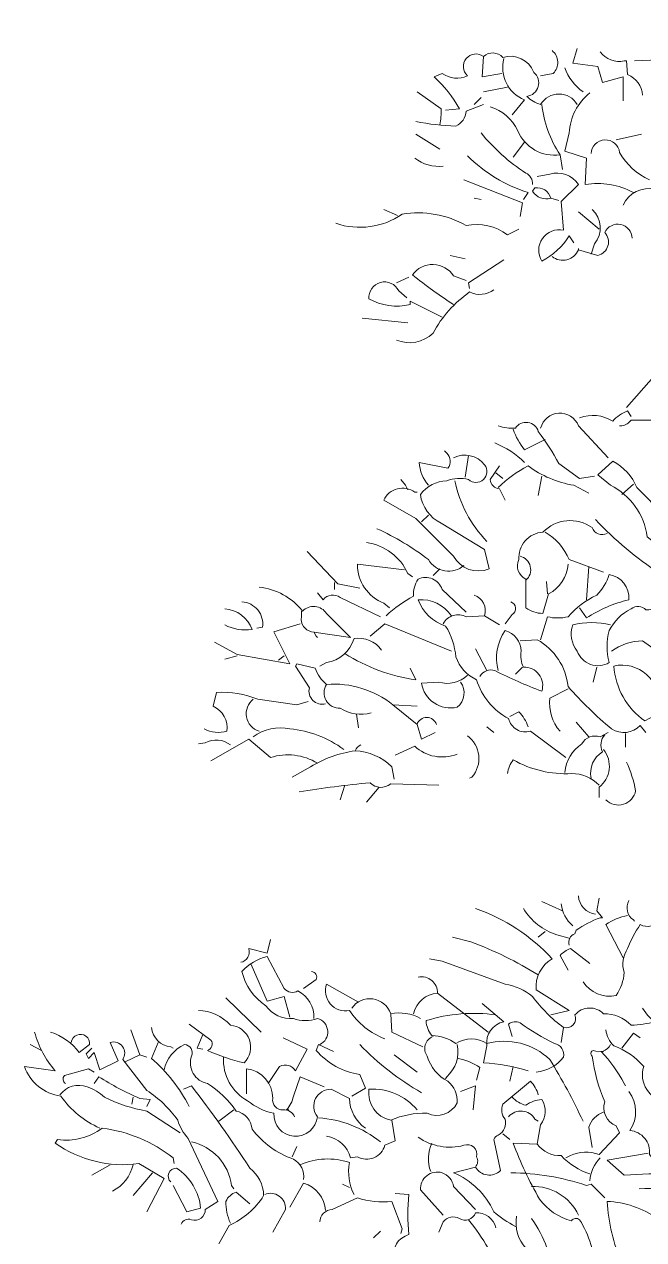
# Model space of a CAD drawing. Header units: millimetres. Extents: x 922141 to 965068, y 34629 to 256118.
# Drawn here: x 926927 to 928209, y 247158 to 249677 of the extents above; entities that cross this region are included whole.
import ezdxf

# ---------------------------------------------------------------- set-up
doc = ezdxf.new("R2010")
doc.units = ezdxf.units.MM
doc.layers.add('HATCH', color=8, linetype='Continuous', lineweight=5)
doc.layers.add('MCA__ PISCINA ELEV.', color=91, linetype='Continuous')

# ---------------------------------------------------------------- blocks, each defined once
blk = doc.blocks.new('5')
at = {"layer": 'HATCH'}
for points in [[(626909.1, 356892.9), (626883, 356869.2, 0.431534), (626823.8, 356857.3, 0.438309), (626762.2, 356819.4, -0.679398), (626747.9, 356793.3, -0.270966), (626676.8, 356802.8, -0.378677), (626612.8, 356819.4), (626563.1, 356817)], [(626392.4, 356838.4, -0.449478), (626394.8, 356791), (626368.7, 356786.2)], [(626444.5, 356727, 0.5625), (626368.7, 356727, -0.135742), (626340.2, 356743.6, 0.654968), (626354.5, 356793.3, 0.403137), (626290.5, 356824.1, 0.409286), (626250.2, 356826.5, 0.936096), (626217, 356786.2, -0.27063), (626164.8, 356791), (626148.3, 356783.9, -0.088745), (626200.4, 356717.5), (626172, 356715.1)], [(626292.8, 356821.8, 0.383728), (626335.5, 356736.4), (626309.4, 356705.6)], [(626491.9, 356836, 0.291199), (626541.7, 356817), (626546.5, 356817), (626548.8, 356788.6, -0.288086), (626579.6, 356745.9)], [(626418.5, 356802.8, 0.143997), (626456.4, 356753)], [(626160.1, 356684.3, 0.062256), (626162.5, 356717.5), (626112.7, 356753)], [(626470.6, 356750.7, 0.218536), (626427.9, 356667.7), (626418.5, 356629.8), (626463.5, 356615.6), (626461.1, 356561, -0.162277), (626560.7, 356544.5)], [(626110.3, 356691.4, 0.041183), (626193.3, 356681.9, 0.264557), (626214.6, 356712.7), (626250.2, 356727)], [(626264.4, 356722.2, -0.208374), (626321.3, 356672.4, 0.345352), (626409, 356622.7)], [(626371.1, 356727, 0.120651), (626409, 356622.7), (626413.7, 356591.9)], [(626245.4, 356667.7, 0.078186), (626337.9, 356584.7, -0.302765), (626352.1, 356561)], [(626473, 356625, -0.92012), (626532.2, 356627.4, 0.159744), (626593.9, 356570.5)], [(626108, 356615.6, 0.195877), (626167.2, 356599)], [(626217, 356620.3, 0.119293), (626342.6, 356544.5), (626333.1, 356530.2)], [(626437.4, 356440.2), (626427.9, 356454.4, -0.132248), (626371.1, 356402.2, -0.663971), (626416.1, 356466.2), (626411.4, 356525.5), (626446.9, 356561, 0.333328), (626387.7, 356582.4), (626361.6, 356577.6)], [(626390, 356532.6, -0.333328), (626352.1, 356546.8), (626356.8, 356553.9, -0.383194), (626390, 356532.6), (626406.6, 356527.9)], [(626539.3, 356518.4, -0.343094), (626605.7, 356551.6, -0.406937), (626650.8, 356516), (626650.8, 356518.4)], [(625944.4, 356480.5, 0.237106), (626081.9, 356499.4, -0.173203), (626214.6, 356475.7, -0.212204), (626300, 356456.8), (626323.7, 356468.6)], [(626475.4, 356508.9, -0.403198), (626480.1, 356437.8), (626473, 356416.5)], [(626392.4, 356411.7, 0.502121), (626446.9, 356425.9), (626446.9, 356428.3), (626446.9, 356425.9), (626487.2, 356414.1, 0.580322), (626501.4, 356461.5, -0.792007), (626558.3, 356449.6)], [(626188.5, 356312.2, -0.026398), (626103.2, 356373.8, -0.527451), (626188.5, 356371.4), (626214.6, 356361.9)], [(626164.8, 356286.1), (626098.5, 356319.3), (626098.5, 356312.2, -0.190887), (626013.1, 356324, -0.833832), (626074.8, 356340.6), (626091.4, 356326.4)], [(626271.5, 356343, -0.287735), (626221.7, 356338.2, 0.117233), (626145.9, 356252.9, -0.302765), (626070, 356238.7)], [(626745.6, 356091.7), (626733.7, 356139.1, -0.314392), (626665, 356184.2, 0.655212), (626603.3, 356162.8), (626546.5, 356098.8)], [(626368.7, 356056.2, -0.731125), (626446.9, 356060.9), (626508.5, 355994.5)], [(626449.3, 356077.5, -0.236053), (626518, 356070.4, -0.123093), (626548.8, 356091.7), (626555.9, 356079.9)], [(626281, 356060.9, 0.109772), (626316.5, 356056.2, -0.639832), (626363.9, 356049.1, -0.032562), (626406.6, 355982.7), (626449.3, 355951.9), (626480.1, 355956.6)], [(626610.5, 356072.8), (626555.9, 356072.8, -0.205246), (626537, 356060.9), (626532.2, 356060.9)], [(626311.8, 356053.8, 0.085083), (626335.5, 356011.1), (626378.2, 356032.5)], [(626136.4, 355937.7, -0.173203), (626117.4, 355985.1), (626176.7, 355973.2, 0.388977), (626174.3, 356004), (626169.6, 356008.8)], [(626273.9, 356025.4, -0.09819), (626335.5, 355985.1)], [(626188.5, 355994.5, -0.361374), (626252.5, 355980.3, -0.926025), (626219.4, 355949.5, 0.154739), (626174.3, 355947.1, 0.227997), (626119.8, 355918.7, 0.25296), (626162.5, 355859.4), (626252.5, 355804.9), (626262, 355764.6, -0.386215), (626188.5, 355790.7), (626110.3, 355868.9), (626044, 355906.8, -0.47821), (626108, 355923.4), (626112.7, 355923.4)], [(626636.5, 355831, -0.184586), (626710, 355771.7), (626688.7, 355752.8), (626589.1, 355831, 0.252197), (626513.3, 355937.7), (626487.2, 355959), (626518, 355987.4, -0.183746), (626567.8, 355932.9), (626624.7, 355876)], [(626283.4, 355978), (626264.4, 355949.5, 0.380188), (626283.4, 355930.5), (626295.2, 355906.8)], [(626281, 355932.9, -0.075439), (626342.6, 355978, 0.118683), (626437.4, 355937.7), (626468.2, 355921.1)], [(626190.9, 355947.1, 0.1409), (626257.3, 355821.5)], [(626506.2, 355838.1, -0.46698), (626475.4, 355850, 0.371078), (626373.4, 355840.5, 0.419769), (626323.7, 355783.6, 0.4142), (626337.9, 355743.3)], [(626482.5, 355866.5, 0.060379), (626615.2, 355755.1, 0.14119), (626650.8, 355745.7, -0.219635), (626693.4, 355710.1, 0.458389), (626771.6, 355729.1)], [(626209.9, 355771.7, -0.470993), (626136.4, 355783.6, 0.058823), (626029.7, 355847.6)], [(626378.2, 355840.5, -0.159775), (626427.9, 355783.6), (626499.1, 355757.5)], [(626008.4, 355819.1, -0.250229), (626093.7, 355755.1), (626103.2, 355748)], [(626326, 355790.7, -0.618027), (626337.9, 355740.9), (626337.9, 355684, 0.162277), (626373.4, 355672.2), (626385.3, 355712.5, 0.259125), (626425.6, 355774.1)], [(626086.6, 355762.3), (625989.4, 355774.1, 0.314713), (626044, 355693.5), (626055.8, 355684)], [(626048.7, 355667.4, -0.067123), (626105.6, 355707.7, -0.178345), (626115.1, 355743.3, -0.445053), (626164.8, 355722), (626214.6, 355674.6)], [(626368.7, 355617.7), (626382.9, 355665.1, 0.111099), (626425.6, 355665.1, -0.1091), (626484.8, 355710.1, 0.122009), (626510.9, 355752.8, -0.388336), (626551.2, 355700.6, 0.081543), (626463.5, 355662.7), (626449.3, 355684)], [(626627.1, 355745.7, -0.571945), (626586.8, 355679.3, 0.380188), (626555.9, 355681.7, 0.165009), (626510.9, 355636.6, 0.14357), (626510.9, 355570.3, -0.469528), (626444.5, 355594, -0.260544), (626435.1, 355648.5, -0.122192), (626513.3, 355648.5)], [(625785.6, 355726.7, -0.204407), (625875.7, 355676.9, -0.476395), (625925.4, 355672.2), (625975.2, 355622.4), (625894.6, 355634.3, -0.4142), (625873.3, 355665.1), (625873.3, 355676.9)], [(625906.5, 355714.8), (625918.3, 355700.6, -0.388977), (625953.9, 355705.4), (626036.8, 355665.1)], [(626231.2, 355710.1, -0.4142), (626252.5, 355667.4), (626283.4, 355648.5)], [(625714.5, 355681.7, -0.294098), (625771.4, 355639, -0.162277), (625714.5, 355648.5)], [(625750, 355695.9, -0.4505), (625792.7, 355643.7), (625780.9, 355641.4)], [(626183.8, 355667.4, 0.264359), (626115.1, 355700.6, 0.233627), (626172, 355646.1, -0.111099), (626193.3, 355582.1, 0.208679), (626236, 355534.7, 0.198318), (626302.3, 355454.1, 0.425964), (626347.4, 355428), (626420.8, 355373.5)], [(626307.1, 355695.9, -0.639832), (626309.4, 355669.8), (626295.2, 355650.9)], [(626167.2, 355650.9, -0.42395), (626214.6, 355665.1), (626252.5, 355667.4)], [(626281, 355553.7, -0.226822), (626295.2, 355636.6, -0.33725), (626328.4, 355594, 0.162277), (626333.1, 355560.8, -0.523941), (626371.1, 355511, -0.027023), (626273.9, 355553.7, 0.362045), (626243.1, 355541.8)], [(626039.2, 355596.3, 0.287735), (625982.3, 355620, -0.28511), (625925.4, 355570.3), (625911.2, 355563.2)], [(626586.8, 355425.7), (626574.9, 355439.9, -0.359619), (626515.6, 355432.8, -0.03981), (626425.6, 355520.5, 0.243484), (626361.6, 355617.7), (626326, 355615.3)], [(626714.8, 355603.4, 0.187027), (626785.9, 355546.6, 0.158066), (626740.8, 355627.1, -0.183273), (626719.5, 355608.2, -0.142853), (626612.8, 355591.6), (626579.6, 355615.3, 0.156754), (626515.6, 355594)], [(625963.4, 355589.2, 0.109772), (626110.3, 355534.7), (626098.5, 355558.4)], [(625923.1, 355484.9, -0.571426), (625889.9, 355518.1), (625861.4, 355563.2), (625863.8, 355567.9), (625901.7, 355558.4, 0.128281), (625925.4, 355525.2, 0.610291), (625953.9, 355475.5, 0.213028), (626017.9, 355466)], [(626638.9, 355503.9, -0.43042), (626638.9, 355437.5), (626615.2, 355466), (626584.4, 355449.4, -0.225433), (626520.4, 355563.2, -0.515198), (626612.8, 355480.2)], [(626217, 355544.2, -0.276978), (626157.7, 355530), (626122.2, 355527.6, 0.438309), (626195.7, 355477.8, 0.402649), (626202.8, 355530)], [(625671.8, 355432.8, 0.190704), (625719.2, 355428, 0.32045), (625690.8, 355480.2), (625697.9, 355508.6, -0.108139), (625783.2, 355494.4), (625863.8, 355482.6), (625887.5, 355489.7)], [(625925.4, 355525.2, -0.189346), (626062.9, 355482.6), (626112.7, 355480.2)], [(626425.6, 355515.7), (626387.7, 355496.8, 0.212433), (626409, 355428)], [(625773.7, 355494.4, 0.601303), (625785.6, 355428)], [(626062.9, 355482.6), (626112.7, 355442.3, -0.707504), (626153, 355442.3)], [(626342.6, 355437.5, 0.105927), (626323.7, 355468.3), (626304.7, 355458.9)], [(625773.7, 355416.2, -0.221848), (625849.6, 355432.8, -0.14212), (625961, 355390.1)], [(625726.3, 355399.6, 0.293442), (625674.2, 355404.3), (625660, 355402)], [(625906.5, 355361.7, 0.219223), (625809.3, 355373.5), (625764.3, 355411.5), (625686, 355366.4)], [(626217, 355418.6, -0.439896), (626226.5, 355333.2), (626221.7, 355330.9)], [(626418.5, 355342.7, -0.224854), (626454, 355402, -0.369919), (626491.9, 355416.2), (626508.5, 355425.7)], [(626496.7, 355418.6), (626501.4, 355420.9, 0.295303), (626496.7, 355385.4, 0.310745), (626473, 355330.9)], [(625996.6, 355399.6, 0.199997), (625984.7, 355387.7, 0.099014), (625892.3, 355354.6), (625854.3, 355333.2)], [(625984.7, 355387.7, -0.180374), (626060.6, 355354.6), (626065.3, 355328.5)], [(626067.7, 355378.3), (626108, 355397.2, 0.29216), (626195.7, 355380.6)], [(626499.1, 355390.1, -0.416779), (626489.6, 355311.9), (626489.6, 355290.6)], [(626300, 355340.3, -0.131805), (626311.8, 355368.8, 0.144669), (626432.7, 355340.3, -0.202515), (626489.6, 355316.6)], [(626546.5, 355364, -0.061172), (626565.4, 355304.8, -0.605865), (626503.8, 355285.8)], [(625868.6, 355302.4, -0.01561), (626015.5, 355321.4, 0.396576), (626058.2, 355319), (626157.7, 355316.6)], [(626427.9, 354984.8, -0.4142), (626439.8, 355008.5), (626442.2, 355015.6, -0.054977), (626491.9, 355041.7), (626496.7, 355041.7), (626484.8, 355055.9), (626489.6, 355082)], [(626446.9, 355086.7, 0.359894), (626482.5, 355048.8)], [(626551.2, 355077.2, 0.376343), (626560.7, 355036.9), (626563.1, 355034.6)], [(626233.6, 355060.6, -0.127472), (626392.4, 354956.4, 0.28537), (626359.2, 354892.4), (626427.9, 354849.7), (626390, 354840.2)], [(626333.1, 355060.6, 0.178864), (626401.9, 355006.1), (626427.9, 354999)], [(626411.4, 355070.1, 0.19429), (626435.1, 355025.1)], [(626721.9, 354987.2, -0.424515), (626702.9, 355022.7, 0.116867), (626615.2, 355039.3, -0.427689), (626574.9, 355027.5, 0.056946), (626548.8, 354977.7, 0.228043), (626541.7, 354927.9, -0.133911), (626525.1, 354880.5, -0.309006), (626456.4, 354909)], [(626548.8, 355046.4, 0.108231), (626503.8, 355027.5), (626539.3, 354958.7)], [(626363.9, 354923.2, 0.047653), (626224.1, 354991.9), (626186.2, 355001.4)], [(625809.3, 354996.7), (625802.2, 354968.2), (625764.3, 354977.7, -0.457672), (625747.7, 354949.2)], [(626425.6, 354932.7), (626409, 354963.5, -0.105927), (626430.3, 354977.7), (626470.6, 354946.9)], [(625899.4, 354833.1, 0.286789), (625866.2, 354890, -0.355026), (625837.7, 354894.7), (625802.2, 354961.1, 0.140884), (625750, 354930.3, 0.188675), (625799.8, 354859.2, 0.273026), (625856.7, 354833.1, 0.190887), (625906.5, 354833.1, -0.694305), (625911.2, 354778.6)], [(626416.1, 354814.1, -0.074173), (626352.1, 354878.1, 0.134918), (626295.2, 354904.2), (626164.8, 354951.6), (626138.8, 354956.4)], [(625894.6, 354930.3, -0.5), (625904.1, 354913.7), (625878, 354894.7)], [(625991.8, 354866.3), (625925.4, 354904.2, 0.583786), (625972.8, 354849.7, 0.153824), (626046.3, 354790.4)], [(626115.1, 354918.4, -0.482544), (626155.4, 354885.2), (626259.7, 354804.7)], [(626119.8, 354833.1, 0.176163), (626058.2, 354842.6, 0.613464), (625977.6, 354854.4)], [(626155.4, 354885.2, 0.338043), (626105.6, 354842.6)], [(625641, 354821.2), (625686, 354788.1, -0.535172), (625678.9, 354766.7, 0.047256), (625754.8, 354740.7, 0.640396), (625726.3, 354818.9, 0.207474), (625660, 354849.7)], [(626247.8, 354863.9), (626292.8, 354826, 0.397079), (626257.3, 354776.2), (626250.2, 354740.7, -0.07016), (626342.6, 354724.1)], [(626605.7, 354826, -0.053406), (626555.9, 354818.9, 0.21463), (626499.1, 354842.6, 0.441071), (626439.8, 354840.2, -0.630219), (626416.1, 354814.1), (626411.4, 354783.3)], [(626579.6, 354854.4, 0.26712), (626657.9, 354809.4), (626662.6, 354811.8)], [(626456.4, 354619.8, 0.029816), (626387.7, 354747.8, 0.260925), (626257.3, 354781, 0.296661), (626193.3, 354781, 0.142853), (626143.5, 354797.5, -0.178864), (626131.7, 354828.4, -0.110352), (626276.2, 354840.2)], [(626359.2, 354721.7, 0.205246), (626416.1, 354752.5, 0.427887), (626397.1, 354781, -0.040466), (626326, 354823.6, 0.297256), (626302.3, 354821.2), (626309.4, 354795.2)], [(625321, 354804.7, 0.115112), (625363.7, 354724.1), (625299.7, 354733.5, 0.280411), (625375.5, 354671.9, 0.134369), (625456.1, 354605.6)], [(625396.9, 354783.3, -1), (625434.8, 354778.6), (625413.5, 354762, 0.148804), (625354.2, 354804.7)], [(625562.8, 354814.1, 0.354019), (625603.1, 354773.8), (625607.8, 354771.5)], [(626503.8, 354809.4, 0.178345), (626520.4, 354776.2, -0.123093), (626582, 354733.5, 0.469498), (626629.4, 354660.1, -0.327362), (626655.5, 354586.6, -0.091522), (626667.3, 354510.7), (626681.6, 354484.7)], [(625624.4, 354406.4, -0.4142), (625645.7, 354415.9, 0.535172), (625674.2, 354437.3), (625700.3, 354453.9), (625638.6, 354584.2, -0.101349), (625617.3, 354622.1, 0.093979), (625553.3, 354683.8), (625503.5, 354747.8, 0.700424), (625477.5, 354783.3), (625494.1, 354745.4), (625456.1, 354726.4), (625444.3, 354762), (625432.4, 354750.1), (625427.7, 354759.6), (625439.5, 354771.5)], [(625577, 354783.3), (625562.8, 354750.1, -0.096817), (625641, 354650.6)], [(625588.9, 354726.4, -0.239471), (625631.5, 354778.6, -0.535172), (625645.7, 354754.9, 0.448837), (625678.9, 354698, -0.101624), (625738.2, 354641.1, -0.336868), (625771.4, 354603.2, 0.147644), (625856.7, 354541.6, -0.312363), (625878, 354498.9)], [(625804.6, 354698), (625828.3, 354733.5, -0.40065), (625861.4, 354724.1), (625885.1, 354769.1), (625835.4, 354792.8)], [(625939.7, 354764.4), (625908.9, 354778.6), (625904.1, 354766.7, 0.183212), (625994.2, 354717), (626006, 354688.5), (625977.6, 354671.9)], [(625994.2, 354778.6, 0.069427), (626122.2, 354679)], [(626145.9, 354795.2, 0.506393), (626134, 354754.9, 0.209167), (626176.7, 354702.7, -0.255371), (626195.7, 354657.7, -0.402908), (626134, 354636.4, 0.110184), (626058.2, 354622.1, -0.394608), (626013.1, 354686.1, -0.243835), (626112.7, 354643.5)], [(626195.7, 354778.6, -0.276978), (626174.3, 354712.2), (626172, 354707.5)], [(626513.3, 354778.6, -0.4142), (626477.7, 354766.7, 0.618027), (626475.4, 354754.9, 0.069748), (626501.4, 354660.1, 0.386597), (626525.1, 354610.3), (626532.2, 354596.1), (626489.6, 354551, 0.199997), (626430.3, 354548.7), (626420.8, 354543.9)], [(625712.1, 354752.5, 0.287247), (625761.9, 354662.4, 0.123093), (625816.4, 354636.4, 0.976303), (625906.5, 354629.3, -0.635345), (625934.9, 354686.1), (625972.8, 354667.2, 0.24231), (626006, 354605.6)], [(626198, 354750.1, -0.108231), (626243.1, 354731.2), (626236, 354705.1)], [(626499.1, 354764.4), (626494.3, 354764.4, -0.068161), (626541.7, 354698), (626544.1, 354693.3)], [(625385, 354698, -0.442368), (625382.6, 354714.6), (625432.4, 354728.8), (625444.3, 354721.7)], [(625759.5, 354676.7), (625759.5, 354728.8, -0.385712), (625814, 354667.2, 0.477066), (625835.4, 354643.5, -0.33638), (625859.1, 354629.3)], [(625444.3, 354698), (625453.8, 354712.2, 0.042496), (625539.1, 354667.2), (625560.4, 354664.8), (625553.3, 354650.6)], [(625847.2, 354643.5), (625842.5, 354643.5, 0.143326), (625856.7, 354671.9), (625870.9, 354712.2), (625920.7, 354690.9)], [(626363.9, 354674.3, 0.135742), (626347.4, 354702.7), (626290.5, 354655.3, 0.292984), (626295.2, 354624.5, -0.350769), (626281, 354591.3, 0.265564), (626271.5, 354581.8), (626285.7, 354517.9, -0.492645), (626233.6, 354525), (626188.5, 354513.1, -0.188202), (626271.5, 354432.5, 0.060379), (626316.5, 354401.7)], [(625373.2, 354674.3, -0.343094), (625430.1, 354690.9, -0.119873), (625465.6, 354669.6, 0.072937), (625553.3, 354641.1), (625622, 354596.1)], [(625629.2, 354686.1), (625645.7, 354693.3, -0.020126), (625766.6, 354522.6, -0.233566), (625795.1, 354465.7, -0.147736), (625724, 354404.1), (625702.6, 354366.2)], [(626551.2, 354681.4, -0.323273), (626553.6, 354600.8, -0.421936), (626593.9, 354551), (626617.6, 354522.6)], [(626309.4, 354669.6, 0.135742), (626337.9, 354653, -0.15036), (626371.1, 354664.8, -0.317581), (626368.7, 354612.7), (626361.6, 354572.4)], [(625908.9, 354626.9, -0.154587), (626036.8, 354577.1)], [(626060.6, 354622.1), (626067.7, 354579.5), (626046.3, 354570, -0.485703), (625989.4, 354546.3), (625975.2, 354543.9, 0.302078), (625925.4, 354589)], [(626302.3, 354629.3, -0.517242), (626356.8, 354624.5), (626363.9, 354619.8)], [(626499.1, 354638.7, 0.236053), (626468.2, 354607.9), (626475.4, 354565.3)], [(625553.3, 354432.5), (625588.9, 354501.3), (625536.7, 354532.1, -0.190338), (625363.7, 354574.7), (625368.4, 354581.8, 0.198761), (625460.9, 354605.6, -0.137604), (625607.8, 354543.9), (625610.2, 354532.1)], [(625645.7, 354577.1, -0.316437), (625728.7, 354487), (625733.5, 354479.9)], [(626115.1, 354586.6, 0.218613), (626209.9, 354570, -0.630219), (626236, 354546.3, -0.323349), (626233.6, 354525)], [(626143.5, 354574.7, 0.201462), (626141.1, 354515.5)], [(626470.6, 354510.7, -0.131912), (626411.4, 354548.7, -0.252609), (626361.6, 354572.4), (626311.8, 354574.7, 0.040344), (626366.3, 354458.6, 0.173447), (626432.7, 354413.6, -0.442368), (626449.3, 354415.9, -0.127899), (626482.5, 354309.3)], [(626591.5, 354553.4), (626506.2, 354539.2), (626541.7, 354508.4, -0.022705), (626643.6, 354510.7), (626657.9, 354513.1)], [(625524.9, 354529.7, -0.225525), (625482.2, 354475.2)], [(625603.1, 354494.1, -0.705521), (625614.9, 354522.6, -0.227432), (625664.7, 354439.6), (625636.3, 354432.5), (625607.8, 354487)], [(625870.9, 354529.7, -0.186752), (625972.8, 354534.4, 0.162277), (625982.3, 354468.1)], [(626491.9, 354543.9, 0.175797), (626470.6, 354496.5)], [(626167.2, 354425.4), (626119.8, 354477.6, -0.52124), (626164.8, 354513.1, -0.265564), (626188.5, 354484.7), (626233.6, 354437.3)], [(626307.1, 354513.1, -0.078644), (626463.5, 354487), (626473, 354489.4), (626501.4, 354461)], [(625726.3, 354408.8, -0.111496), (625716.9, 354453.9, -0.209167), (625738.2, 354472.8), (625766.6, 354449.1)], [(625797.4, 354468.1, -0.561981), (625840.1, 354437.3), (625814, 354389.9)], [(625923.1, 354434.9, 0.313461), (625878, 354491.8), (625849.6, 354442)], [(626067.7, 354470.4), (626096.1, 354468.1, 0.057175), (626096.1, 354385.1, 0.162277), (626070, 354366.2), (626062.9, 354349.6)], [(626349.7, 354484.7, -0.302521), (626446.9, 354425.4)], [(626657.9, 354451.5, 0.233566), (626572.5, 354479.9)], [(625911.2, 354411.2, -0.388977), (625937.3, 354437.3), (625989.4, 354461, 0.105927), (626060.6, 354453.9), (626081.9, 354397), (626079.5, 354387.5)], [(626610.5, 354418.3, 0.142853), (626506.2, 354453.9, 0.087555), (626537, 354325.9), (626532.2, 354311.6), (626577.3, 354299.8)], [(626276.2, 354399.3, 0.361526), (626233.6, 354430.2, -0.489075), (626200.4, 354418.3, 0.37204), (626167.2, 354411.2), (626157.7, 354389.9)], [(626318.9, 354423, 0.236053), (626337.9, 354356.7), (626359.2, 354306.9), (626328.4, 354257.1)], [(626219.4, 354415.9, -0.06636), (626292.8, 354292.7), (626288.1, 354266.6)], [(626349.7, 354418.3, -0.148697), (626394.8, 354290.3, -0.668716), (626394.8, 354254.7), (626371.1, 354228.7)]]:
    blk.add_lwpolyline(points, format="xyb", dxfattribs=at)
for points in [[(626444.5, 356843.1), (626435.1, 356812.3), (626487.2, 356805.2), (626496.7, 356772), (626539.3, 356783.9), (626539.3, 356734.1)], [(626250.2, 356826.5), (626247.8, 356783.9), (626288.1, 356791)], [(626300, 356762.5), (626250.2, 356753)], [(626245.4, 356741.2), (626231.2, 356727)], [(626110.3, 356665.3), (626160.1, 356634.5)], [(626577.3, 356665.3), (626525.1, 356653.5)], [(626335.5, 356648.7), (626311.8, 356617.9)], [(626209.9, 356570.5), (626330.8, 356523.1), (626326, 356494.7)], [(626231.2, 356532.6), (626245.4, 356530.2)], [(626072.4, 356497), (626044, 356508.9)], [(626489.6, 356468.6), (626446.9, 356504.2)], [(626181.4, 356414.1), (626212.2, 356407)], [(626292.8, 356404.6), (626219.4, 356357.2), (626221.7, 356345.3)], [(626096.1, 356369.1), (626070, 356357.2)], [(625998.9, 356283.7), (626093.7, 356274.2)], [(626219.4, 355999.3), (626212.2, 355954.2)], [(626276.2, 355963.7), (626290.5, 355951.9)], [(626371.1, 355956.6), (626363.9, 355916.3)], [(626093.7, 355928.2), (626089, 355937.7), (626079.5, 355949.5)], [(626560.7, 355940), (626537, 355918.7)], [(626136.4, 355876), (626122.2, 355861.8)], [(625885.1, 355800.2), (625949.1, 355733.8), (625994.2, 355724.3)], [(626160.1, 355764.6), (626145.9, 355750.4)], [(626468.2, 355769.4), (626463.5, 355700.6)], [(625942, 355736.2), (625942, 355722)], [(626382.9, 355712.5), (626380.5, 355738.6)], [(625870.9, 355650.9), (625816.4, 355634.3), (625849.6, 355567.9), (625740.6, 355586.9), (625693.2, 355612.9)], [(625899.4, 355634.3), (625904.1, 355624.8), (625906.5, 355622.4)], [(626183.8, 355594), (626046.3, 355650.9), (626015.5, 355624.8)], [(625740.6, 355584.5), (625714.5, 355577.4)], [(625837.7, 355584.5), (625825.9, 355575)], [(626257.3, 355553.7), (626233.6, 355598.7)], [(626330.8, 355560.8), (626316.5, 355546.6)], [(626484.8, 355560.8), (626477.7, 355530)], [(625987.1, 355463.6), (625991.8, 355435.2)], [(626112.7, 355442.3), (626122.2, 355411.5), (626150.6, 355425.7)], [(626257.3, 355437.5), (626271.5, 355425.7)], [(626468.2, 355416.2), (626442.2, 355447)], [(626544.1, 355423.3), (626544.1, 355394.9)], [(625963.4, 355316.6), (625953.9, 355285.8)], [(626034.5, 355311.9), (626008.4, 355281.1)], [(626413.7, 355055.9), (626371.1, 355074.9)], [(626378.2, 355013.2), (626363.9, 355001.4)], [(625769, 354944.5), (625802.2, 354868.7), (625837.7, 354878.1), (625849.6, 354835.5)], [(625716.9, 354875.8), (625790.3, 354804.7)], [(626058.2, 354842.6), (626060.6, 354804.7), (626124.5, 354773.8)], [(625520.1, 354809.4), (625539.1, 354757.3), (625553.3, 354752.5)], [(625669.5, 354799.9), (625657.6, 354771.5), (625669.5, 354769.1)], [(626537, 354771.5), (626560.7, 354802.3), (626574.9, 354792.8)], [(625335.2, 354766.7), (625311.5, 354778.6)], [(625539.1, 354757.3), (625508.3, 354743)], [(626065.3, 354757.3), (626112.7, 354721.7)], [(626311.8, 354733.5), (626304.7, 354702.7)], [(626202.8, 354681.4), (626233.6, 354693.3), (626228.8, 354643.5)], [(625524.9, 354669.6), (625522.5, 354655.3)], [(625733.5, 354643.5), (625702.6, 354619.8)], [(626290.5, 354593.7), (626304.7, 354581.8)], [(625854.3, 354546.3), (625863.8, 354567.6)], [(625477.5, 354529.7), (625439.5, 354508.4)], [(625565.2, 354513.1), (625524.9, 354465.7)], [(625972.8, 354482.3), (625958.6, 354489.4)], [(626036.8, 354392.2), (626022.6, 354378)]]:
    blk.add_lwpolyline(points, dxfattribs=at)

msp = doc.modelspace()

# ---------------------------------------------------------------- block references
at = {"layer": 'MCA__ PISCINA ELEV.'}
msp.add_blockref('5', (301627.24, -107216.34), dxfattribs=at)

doc.saveas('drawing.dxf')
